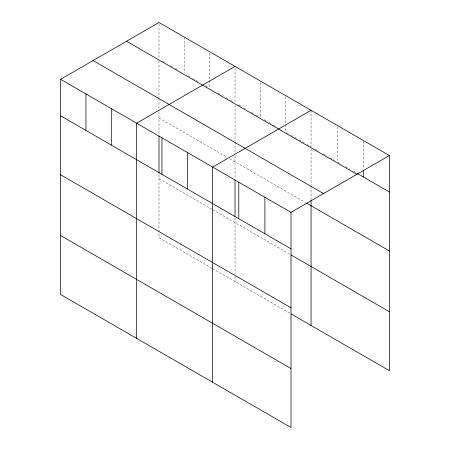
<?xml version="1.0" encoding="UTF-8"?>
<svg xmlns="http://www.w3.org/2000/svg" width="450" height="450" viewBox="0 0 450 450"><rect width="100%" height="100%" fill="white"/><g stroke="black" fill="none" stroke-linecap="round" stroke-linejoin="round"><path stroke-width="0.34" stroke-dasharray="2.25 1.69" d="M158.996 61.116L158.996 97.616M162.619 61.099L165.032 62.494M170.46 65.633L172.873 67.022M175.292 68.417L177.705 69.812M187.959 75.735L190.378 77.124M192.791 78.519L198.219 81.658M205.459 85.837L207.877 87.233M218.132 93.15L220.545 94.545M225.979 97.684L228.392 99.073M230.805 100.468L233.218 101.863M238.652 104.996L241.065 106.391M243.478 107.786L245.891 109.181M251.325 112.314L253.738 113.709M256.151 115.099L258.564 116.494M263.993 119.633L266.406 121.022M268.824 122.417L271.238 123.812M273.651 125.207L277.267 127.294M286.324 132.519L288.737 133.914M291.15 135.309L296.578 138.442M298.991 139.838L304.425 142.971M306.838 144.366L311.062 146.807L311.062 110.295M315.315 149.259L318.954 151.363M323.207 153.816L326.852 155.919M329.889 157.674L334.744 160.476M337.781 162.231L341.426 164.334M345.679 166.787L349.926 169.245M353.571 171.349L356.001 172.749M158.996 117.968L227.183 157.337M229.601 158.732L305.634 202.629M158.996 178.712L212.102 209.368M212.704 209.717L290.548 254.661M212.102 268.329L158.996 237.667L158.996 173.88M212.704 268.678L290.548 313.616M363.285 141.148L363.285 169.234M337.174 126.776L337.174 161.179M311.062 148.911L311.062 185.406M311.062 186.109L311.062 199.446M285.716 97.065L285.716 123.744M285.716 124.448L285.716 131.473M260.376 82.434L260.376 116.837M235.029 67.804L235.029 102.206M235.029 105.013L235.029 141.508M235.029 142.211L235.029 152.741M235.029 155.548L235.029 179.123M235.029 217.778L235.029 273.847M235.029 276.654L235.029 281.565M209.683 53.167L209.683 79.853M209.683 80.55L209.683 87.576M184.343 37.131L184.343 72.939M158.996 23.906L158.996 58.309M158.996 98.314L158.996 108.844M158.996 111.651L158.996 135.225"/><path stroke-width="0.67" d="M60.598 79.307L291.004 212.333L291.004 427.5L60.598 294.48L60.598 79.307L158.996 22.5L389.402 155.52L389.402 370.693L291.15 313.965M235.029 66.398L136.631 123.204L136.631 338.377M311.062 110.295L212.664 167.102L212.664 382.275M291.004 212.333L389.402 155.52M357.216 173.453L389.402 192.032M126.529 41.248L356.929 174.268M93.071 60.564L323.471 193.584M306.838 203.321L389.402 250.987M60.598 115.819L291.004 248.839M291.15 255.009L389.402 311.732M60.598 174.774L291.004 307.8M60.598 235.519L291.004 368.544M363.285 170.64L363.285 176.957M311.062 200.149L311.062 325.463M264.892 197.252L264.892 233.764M238.781 182.177L238.781 218.689M235.029 179.814L235.029 216.399M187.324 152.471L187.324 188.983M161.977 137.841L161.977 174.347M158.996 135.917L158.996 173.188M111.291 108.574L111.291 145.086M85.944 93.943L85.944 130.449"/></g></svg>
